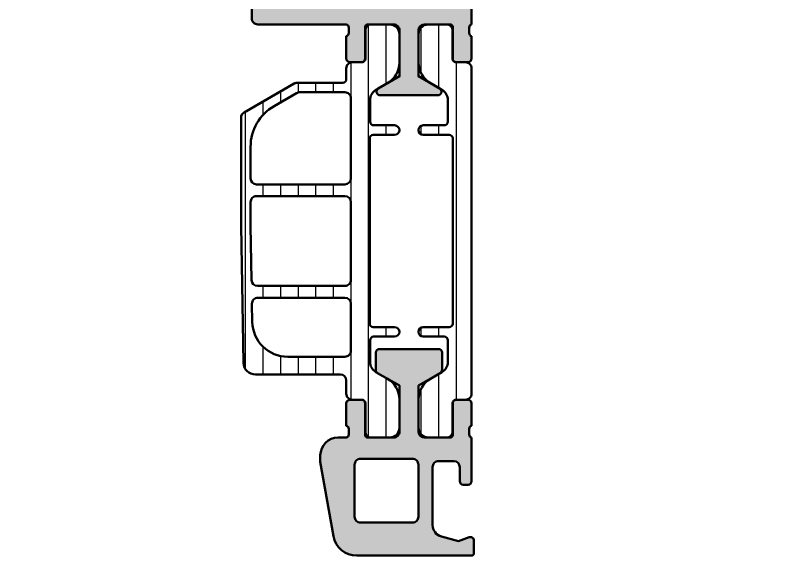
# Model space of a CAD drawing. Extents: x -38.8 to 26.2, y 0 to 77.5.
# Drawn here: x -38.8 to 26.2, y 0 to 45.8 of the extents above; entities that cross this region are included whole.
import ezdxf

# ---------------------------------------------------------------- set-up
doc = ezdxf.new("R2010")
doc.units = 0
for name, color, linetype, lineweight in [('0S-Alu contour', 7, 'Continuous', 50), ('0S-Alu hatch', 252, 'Continuous', 25), ('0S-Plastic contour', 254, 'Continuous', 50), ('0S-Plastic hatch', 253, 'Continuous', 25)]:
    doc.layers.add(name, color=color, linetype=linetype, lineweight=lineweight)
pattern_1 = [(90, (0, 0), (-1.4859, 0), [])]

# ---------------------------------------------------------------- blocks, each defined once
blk = doc.blocks.new('357640__4ABAD2BA_2302_4060_A667_C26B5E44350F_')
at = {"layer": '0S-Alu hatch'}
h = blk.add_hatch(color=256, dxfattribs=at)
edge = h.paths.add_edge_path()
edge.add_line((-12.99998698017615, 8.500011915970234), (-12.9999874679776, 7.939804591050304))
edge.add_line((-12.9999874679776, 7.939804591050304), (-11.89140921859493, 1.652714777501813))
edge.add_arc((-9.921793427832, 2.000009517999259), 1.999999999999967, 189.9999530246873, 269.9999438409196)
edge.add_line((-9.921795388153715, 9.5180002533e-06), (-0.1999944007003762, -1.09285736e-08))
edge.add_arc((-0.1999942046682008, 0.1999999890713298), 0.1999999999999994, 269.9999438409185, 360.0000483193646)
edge.add_line((5.7953317275e-06, 0.2000001577113991), (6.6988901608e-06, 1.271541541031623))
edge.add_arc((-0.2999933011097227, 1.271541794001265), 0.2999999999999901, 359.9999516881788, 470.001608166355)
edge.add_line((-0.402607256597749, 1.553446700200316), (-1.29999374089057, 1.226796206612419))
edge.add_line((-1.29999374089057, 1.226796206612419), (-2.759081968120547, 1.617757718784403))
edge.add_ellipse((-2.500262923018013, 2.583683545073512), major_axis=(-1.000000000000042, 0), ratio=1, start_angle=-4.9885519899817155e-05, end_angle=74.99999999999989, ccw=False)
edge.add_line((-3.500262923017676, 2.583684415740084), (-3.500258579833101, 7.500027988619464))
edge.add_ellipse((-3.000258579833442, 7.500027553243768), major_axis=(-0.4999999999998485, 0), ratio=1, start_angle=269.99995010963244, end_angle=359.99995011448, ccw=False)
edge.add_line((-3.000258144457852, 8.000027553243427), (-1.699987415535048, 8.000026421030483))
edge.add_ellipse((-1.699987850910837, 7.500026421030696), major_axis=(-0.4999999999999764, 0), ratio=1, start_angle=180.0000498928255, end_angle=269.9999501096096, ccw=False)
edge.add_line((-1.19998785091105, 7.500026856427735), (-1.19998889615028, 6.299638640796175))
edge.add_arc((-0.9001596891120158, 6.299625952192755), 0.2998292073067519, 179.9975752747276, 269.999950109574)
edge.add_line((-0.9001599501889572, 5.999796744886117), (-0.4999891572375219, 5.99979639643756))
edge.add_arc((-0.4999888960126669, 6.299796396437443), 0.2999999999999972, 269.9999501097277, 360.0000498928255)
edge.add_line((-0.1999888960127834, 6.299796657675666), (-0.1999856740879977, 9.999961334815424))
edge.add_ellipse((-0.1211477905528611, 10.26748680312663), major_axis=(-0.2789001399702585, 0), ratio=1, start_angle=-1.1645893691609785, end_angle=73.5801235853803, ccw=False)
edge.add_line((-0.3999903196891213, 10.27315531442357), (-0.3999903197274932, 10.72744582505061))
edge.add_ellipse((-0.1211222240851058, 10.73310648455111), major_axis=(-0.278925541736845, 0), ratio=1, start_angle=-73.57540543989722, end_angle=1.1628700777056906, ccw=False)
edge.add_line((-0.1999893197503584, 11.00064982506722), (-0.1999893199102303, 12.89996631444924))
edge.add_arc((-0.4999893199104833, 12.89996631442419), 0.3000000000002529, 0, 90.00000000484599)
edge.add_line((-0.4999893199358568, 13.19996631442444), (-1.499989319934933, 13.19996631434031))
edge.add_arc((-1.499989319909957, 12.89996631433972), 0.300000000000594, 90.00000000476997, 180)
edge.add_line((-1.799989319910551, 12.89996631433972), (-1.799989319682353, 10.20000225585426))
edge.add_ellipse((-1.999989319682271, 10.20000225583736), major_axis=(-0.1999999999999176, 0), ratio=1, start_angle=89.9999487054614, end_angle=180, ccw=False)
edge.add_line((-1.999989498733988, 10.00000225583752), (-4.200004510540608, 10.00000422541973))
edge.add_ellipse((-4.200003693690028, 10.50000409759235), major_axis=(-0.4999998721732901, 0), ratio=1, start_angle=-7.174747167937312e-05, end_angle=89.9999063957946, ccw=False)
edge.add_line((-4.700003565862926, 10.500004723707), (-4.700000169898707, 14.40004237939717))
edge.add_line((-4.700000169898707, 14.40004237939717), (-2.849982675475537, 15.46814832993499))
edge.add_arc((-2.999982449247319, 15.72795608168241), 0.2999999999993946, 299.9999501096179, 360.0000234127089)
edge.add_line((-2.699982449247949, 15.72795620427107), (-2.699983050218996, 17.20000333633987))
edge.add_arc((-2.999983050219064, 17.20000321384635), 0.3000000000000932, 2.33815542528e-05, 89.99995010956076)
edge.add_line((-2.999982788993335, 17.50000321384633), (-7.99998278899099, 17.50000756760404))
edge.add_arc((-7.999983050216545, 17.20000756760424), 0.2999999999999119, 89.999950109594, 179.9999765872911)
edge.add_line((-8.299983050216431, 17.2000076901929), (-8.299982449242547, 15.72795307136025))
edge.add_arc((-7.99998244924291, 15.72795319385415), 0.2999999999996634, 180.0000234127089, 239.9999501096357)
edge.add_line((-8.149982675470463, 15.46814570333187), (-6.299979583949671, 14.40004377258204))
edge.add_line((-6.299979583949671, 14.40004377258204), (-6.299982979913906, 10.50000597383655))
edge.add_ellipse((-6.799982614256151, 10.5000061707935), major_axis=(-0.4999996343422841, 0), ratio=1, start_angle=89.99995010902762, end_angle=179.9999774274132, ccw=False)
edge.add_line((-6.799983049636701, 10.0000065364514), (-8.999989663148838, 10.00000859850672))
edge.add_ellipse((-8.99998949129063, 10.20000842689876), major_axis=(-0.1999998283921115, 0), ratio=1, start_angle=0, end_angle=89.99995076620792, ccw=False)
edge.add_line((-9.199989319682741, 10.20000842689876), (-9.199989319910564, 12.89996653003301))
edge.add_arc((-9.49998931991085, 12.89996653000713), 0.3000000000002849, 0, 90.00000000490842)
edge.add_line((-9.49998931993655, 13.19996653000742), (-10.49998931993606, 13.19996652992306))
edge.add_arc((-10.49998931991038, 12.89996652992315), 0.2999999999999119, 90.00000000490365, 180)
edge.add_line((-10.79998931991029, 12.89996652992315), (-10.79998931975024, 11.00065004051532))
edge.add_ellipse((-10.87885641537054, 10.73310669998572), major_axis=(-0.2789255417370709, 0), ratio=1, start_angle=178.8371299319512, end_angle=253.5754054495378, ccw=False)
edge.add_line((-10.59998831972697, 10.72744604053221), (-10.59998831968871, 10.27315552990521))
edge.add_ellipse((-10.87940851828824, 10.26744081082283), major_axis=(-0.2794786313827805, 0), ratio=1, start_angle=106.88458253819871, end_angle=181.171653461347, ccw=False)
edge.add_line((-10.79823542588536, 10.00001000768051), (-11.49998569304846, 10.00001060984226))
edge.add_arc((-11.49998698017671, 8.500010609842803), 1.500000000000012, 89.9999508353224, 179.9999501071745)
edge = h.paths.add_edge_path()
edge.add_line((-10.10026223700985, 3.300008367844597), (-10.10025840568065, 7.700033735579836))
edge.add_ellipse((-9.600466176886492, 7.700241071573842), major_axis=(-0.4997922718002397, 0), ratio=1, start_angle=-90.02381396960482, end_angle=0.02376883039397626, ccw=False)
edge.add_line((-9.60025844714221, 8.200033300204497), (-5.20025797030668, 8.200029468896838))
edge.add_ellipse((-5.200050634363648, 7.700237239854089), major_axis=(-0.4997922720488109, 0), ratio=1, start_angle=179.9761313946628, end_angle=270.02376882453405, ccw=False)
edge.add_line((-4.700258405682734, 7.700029033521005), (-4.70026223701188, 3.300003665785608))
edge.add_ellipse((-5.200016920065223, 3.299759736995781), major_axis=(-0.4997547425838017, 0), ratio=1, start_angle=89.97182503693568, end_angle=180.0279658991158, ccw=False)
edge.add_line((-5.200262672387047, 2.800005054835826), (-9.600262672385014, 2.800008886143272))
edge.add_ellipse((-9.60050755438246, 3.299763568730057), major_axis=(-0.4997547425834098, 0), ratio=1, start_angle=-0.02806567993087583, end_angle=90.0280751822811, ccw=False)
at = {"layer": '0S-Alu contour', "color": 7}
for points in [[(-8.299983050216431, 17.2000076901929), (-8.299982449242547, 15.72795307136025)], [(-2.999982788993335, 17.50000321384633), (-7.99998278899099, 17.50000756760404)], [(-2.699982449247949, 15.72795620427107), (-2.699983050218996, 17.20000333633987)], [(-8.149982675470463, 15.46814570333187), (-6.299979583949671, 14.40004377258204), (-6.299982979913906, 10.50000597383655)], [(-4.700003565862926, 10.500004723707), (-4.700000169898707, 14.40004237939717), (-2.849982675475537, 15.46814832993499)], [(-9.49998931993655, 13.19996653000742), (-10.49998931993606, 13.19996652992306)], [(-0.4999893199358568, 13.19996631442444), (-1.499989319934933, 13.19996631434031)], [(-10.79998931991029, 12.89996652992315), (-10.79998931975024, 11.00065004051532)], [(-9.199989319682741, 10.20000842689876), (-9.199989319910564, 12.89996653003301)], [(-1.799989319910551, 12.89996631433972), (-1.799989319682353, 10.20000225585426)], [(-0.1999893197503584, 11.00064982506722), (-0.1999893199102303, 12.89996631444924)], [(-10.59998831972697, 10.72744604053221), (-10.59998831968871, 10.27315552990521)], [(-0.3999903196891213, 10.27315531442357), (-0.3999903197274932, 10.72744582505061)], [(-10.79823542588536, 10.00001000768051), (-11.49998569304846, 10.00001060984226)], [(-6.799983049636701, 10.0000065364514), (-8.999989663148838, 10.00000859850672)], [(-1.999989498733988, 10.00000225583752), (-4.200004510540608, 10.00000422541973)], [(-0.1999888960127834, 6.299796657675666), (-0.1999856740879977, 9.999961334815424)], [(-12.99998698017615, 8.500011915970234), (-12.9999874679776, 7.939804591050304), (-11.89140921859493, 1.652714777501813)], [(-9.60025844714221, 8.200033300204497), (-5.20025797030668, 8.200029468896838)], [(-3.000258144457852, 8.000027553243427), (-1.699987415535048, 8.000026421030483)], [(-10.10026223700985, 3.300008367844597), (-10.10025840568065, 7.700033735579836)], [(-4.700258405682734, 7.700029033521005), (-4.70026223701188, 3.300003665785608)], [(-3.500262923017676, 2.583684415740084), (-3.500258579833101, 7.500027988619464)], [(-1.19998785091105, 7.500026856427735), (-1.19998889615028, 6.299638640796175)], [(-0.9001599501889572, 5.999796744886117), (-0.4999891572375219, 5.99979639643756)], [(-5.200262672387047, 2.800005054835826), (-9.600262672385014, 2.800008886143272)], [(-0.402607256597749, 1.553446700200316), (-1.29999374089057, 1.226796206612419), (-2.759081968120547, 1.617757718784403)], [(5.7953317275e-06, 0.2000001577113991), (6.6988901608e-06, 1.271541541031623)], [(-9.921795388153715, 9.5180002533e-06), (-0.1999944007003762, -1.09285736e-08)]]:
    blk.add_lwpolyline(points, dxfattribs=at)
for centre, radius, start, end in [((-7.999983050216545, 17.20000756760424), 0.2999999999999119, 89.999950109594, 179.9999765872911), ((-2.999983050219064, 17.20000321384635), 0.3000000000000932, 2.33815542528e-05, 89.99995010956076), ((-7.99998244924291, 15.72795319385415), 0.2999999999996634, 180.0000234127089, 239.9999501096357), ((-2.999982449247319, 15.72795608168241), 0.2999999999993946, 299.9999501096179, 2.34127089025e-05), ((-10.49998931991038, 12.89996652992315), 0.2999999999999119, 90.00000000490365, 180), ((-9.49998931991085, 12.89996653000713), 0.3000000000002849, 0, 90.00000000490842), ((-1.499989319909957, 12.89996631433972), 0.300000000000594, 90.00000000476997, 180), ((-0.4999893199104833, 12.89996631442419), 0.3000000000002529, 0, 90.00000000484599), ((-11.49998698017671, 8.500010609842803), 1.500000000000012, 89.9999508353224, 179.9999501071745), ((-0.9001596891120158, 6.299625952192755), 0.2998292073067519, 179.9975752747276, 269.999950109574), ((-0.4999888960126669, 6.299796396437443), 0.2999999999999972, 269.9999501097277, 4.98928254792e-05), ((-9.921793427832, 2.000009517999259), 1.999999999999967, 189.9999530246873, 269.9999438409196), ((-0.2999933011097227, 1.271541794001265), 0.2999999999999901, 359.9999516881788, 110.001608166355), ((-0.1999942046682008, 0.1999999890713298), 0.1999999999999994, 269.9999438409185, 4.8319364578e-05)]:
    blk.add_arc(centre, radius, start, end, dxfattribs=at)
at = {"layer": '0S-Alu contour', "color": 7, "extrusion": (0, 0, -1)}
for centre, radius, start, end in [((10.87885641537054, 10.73310669998572), 0.2789255417370709, 106.4245945504622, 181.1628700680489), ((6.799982614256151, 10.5000061707935), 0.4999996343422841, 180.0000225725868, 270.0000498909724), ((4.200003693690028, 10.50000409759235), 0.4999998721732901, 270.0000936042054, 7.17474717217e-05), ((0.1211222240851058, 10.73310648455111), 0.278925541736845, 358.8371299222943, 73.57540543989718), ((10.87940851828824, 10.26744081082283), 0.2794786313827805, 178.828346538653, 253.1154174618013), ((8.99998949129063, 10.20000842689876), 0.1999998283921115, 270.0000492337921, 0), ((1.999989319682271, 10.20000225583736), 0.1999999999999176, 180, 270.0000512945386), ((0.1211477905528611, 10.26748680312663), 0.2789001399702585, 286.4198764146197, 1.164589369160962), ((9.600466176886492, 7.700241071573842), 0.4997922718002397, 359.976231169606, 90.02381396960484), ((5.200050634363648, 7.700237239854089), 0.4997922720488109, 89.97623117546598, 180.0238686053373), ((3.000258579833442, 7.500027553243768), 0.4999999999998485, 4.98855199919e-05, 90.00004989036758), ((1.699987850910837, 7.500026421030696), 0.4999999999999764, 90.00004989039039, 179.9999501071745), ((9.60050755438246, 3.299763568730057), 0.4997547425834098, 269.9719248177189, 0.0280656799309113), ((5.200016920065223, 3.299759736995781), 0.4997547425838017, 179.9720341008842, 270.0281749630643), ((2.500262923018013, 2.583683545073512), 1.000000000000042, 285.0000000000001, 4.98855199919e-05)]:
    blk.add_arc(centre, radius, start, end, dxfattribs=at)
blk = doc.blocks.new('244849__07C2745D_5B6A_4491_8F00_3525E1FFDE5E___87A198A5_6411_4B7C_A921_4C7E28231247_')
at = {"layer": '0S-Plastic hatch'}
h = blk.add_hatch(dxfattribs=at)
h.set_pattern_fill('ANSI31', color=256, scale=0.4680000000000001, angle=45, style=0)
h.set_pattern_definition(pattern_1)
edge = h.paths.add_edge_path()
edge.add_line((-1.799989319661051, 35.34984450587792), (-1.799989319661051, 19.65016638897646))
edge.add_ellipse((-2.099983725031407, 19.65016638897647), major_axis=(-0.2999944053703558, 0), ratio=1, start_angle=89.9991258755677, end_angle=180, ccw=False)
edge.add_line((-2.099988301850878, 19.35017198364103), (-4.289993133407634, 19.35016451970016))
edge.add_arc((-4.289991776348145, 18.95017062321808), 0.3999938964843749, 90.00019438741926, 270.0001943874192)
edge.add_line((-4.289990419288656, 18.55017672673601), (-2.512002491713275, 18.55018286699379))
edge.add_ellipse((-2.512001473903289, 18.25018286699542), major_axis=(-0.3000000000001037, 0), ratio=1, start_angle=180.0001943868418, end_angle=270.00019438738843, ccw=False)
edge.add_line((-2.212001473904912, 18.25018388480254), (-2.211998669048107, 16.40488966657753))
edge.add_ellipse((-3.211998669042223, 16.40488627387724), major_axis=(-0.9999999999998719, 0), ratio=1, start_angle=120.00019438741259, end_angle=180.0001943868418, ccw=False)
edge.add_line((-2.711995730880453, 15.53886256644809), (-3.690055152552865, 14.97417527170336))
edge.add_arc((-2.690049276229203, 13.24212785684472), 2.000000000000089, 120.0001943874109, 180)
edge.add_line((-4.690049276229292, 13.24212785684472), (-4.690049276229267, 10.81000591136721))
edge.add_arc((-3.890049276229312, 10.81000591136718), 0.7999999999999546, 180, 270.0000000000046)
edge.add_line((-3.890049276229248, 10.01000591136723), (-2.309954240100196, 10.01000591136721))
edge.add_arc((-2.309954240100161, 10.51000591136721), 0.5, 269.9999999999959, 360.0012329561579)
edge.add_line((-1.809954240215929, 10.51001667093946), (-1.810005670319121, 12.90999945562413))
edge.add_ellipse((-1.510005670388579, 12.91000591136721), major_axis=(-0.3000000000000027, 0), ratio=1, start_angle=-89.99999999999858, end_angle=0.0012329561578781068, ccw=False)
edge.add_line((-1.510005670388586, 13.21000591136721), (-0.6999972246921474, 13.2100059113672))
edge.add_arc((-0.6999972246921047, 13.71002170882472), 0.5000157974575217, 269.9999999999951, 360.4552319797584)
edge.add_line((-0.199997209585922, 13.71399444099522), (-0.1999814297452573, 41.28600133289967))
edge.add_arc((-0.699997224692126, 41.28997419044834), 0.5000315777962939, 359.5447680202393, 449.9999999999959)
edge.add_line((-0.6999972246920904, 41.79000576824463), (-1.510005670388572, 41.79000576824461))
edge.add_ellipse((-1.510005670388572, 42.09000576824464), major_axis=(-0.3000000000000256, 0), ratio=1, start_angle=-0.0012329561578781068, end_angle=90, ccw=False)
edge.add_line((-1.810005670319137, 42.09001222398798), (-1.809954240215915, 44.48999500867278))
edge.add_arc((-2.309954240100196, 44.49000576824463), 0.5000000000000494, 359.9987670438421, 449.9999999999976)
edge.add_line((-2.309954240100175, 44.99000576824468), (-3.890049276229255, 44.99000576824466))
edge.add_arc((-3.890049276229241, 44.19000576824466), 0.8000000000000113, 90.00000000000102, 180)
edge.add_line((-4.690049276229252, 44.19000576824466), (-4.690049276229281, 41.75788382276707))
edge.add_arc((-2.690049276229323, 41.75788382276706), 1.999999999999957, 180, 239.999805612592)
edge.add_line((-3.690055152552832, 40.02583640790848), (-2.711995730880488, 39.46114911316377))
edge.add_ellipse((-3.211998669042159, 38.59512540573463), major_axis=(-0.9999999999998109, 0), ratio=1, start_angle=179.9998056131583, end_angle=239.9998056125919, ccw=False)
edge.add_line((-2.211998669048103, 38.59512201304422), (-2.212001473904862, 36.74982701004883))
edge.add_ellipse((-2.512001473903211, 36.74982802785891), major_axis=(-0.3000000000000753, 0), ratio=1, start_angle=89.99980561259531, end_angle=179.9998056131583, ccw=False)
edge.add_line((-2.512002491713282, 36.44982802786056), (-4.289990419288635, 36.4498341681184))
edge.add_arc((-4.289991776348138, 36.04984027163633), 0.3999938964843678, 89.99980561257871, 269.9998056125787)
edge.add_line((-4.289993133407641, 35.64984637515427), (-2.099988301850885, 35.64983891121342))
edge.add_ellipse((-2.099983725031499, 35.34984450587791), major_axis=(-0.2999944053704236, 0), ratio=1, start_angle=180, end_angle=270.000874124416, ccw=False)
at = {"layer": '0S-Plastic contour', "color": 7}
for points in [[(-2.309954240100175, 44.99000576824468), (-3.890049276229255, 44.99000576824466)], [(-1.810005670319137, 42.09001222398798), (-1.809954240215915, 44.48999500867278)], [(-4.690049276229252, 44.19000576824466), (-4.690049276229281, 41.75788382276707)], [(-0.6999972246920904, 41.79000576824463), (-1.510005670388572, 41.79000576824461)], [(-0.199997209585922, 13.71399444099522), (-0.1999814297452573, 41.28600133289967)], [(-3.690055152552832, 40.02583640790848), (-2.711995730880488, 39.46114911316377)], [(-2.211998669048103, 38.59512201304422), (-2.212001473904862, 36.74982701004883)], [(-2.512002491713282, 36.44982802786056), (-4.289990419288635, 36.4498341681184)], [(-4.289993133407641, 35.64984637515427), (-2.099988301850885, 35.64983891121342)], [(-1.799989319661051, 35.34984450587792), (-1.799989319661051, 19.65016638897646)], [(-2.099988301850878, 19.35017198364103), (-4.289993133407634, 19.35016451970016)], [(-4.289990419288656, 18.55017672673601), (-2.512002491713275, 18.55018286699379)], [(-2.212001473904912, 18.25018388480254), (-2.211998669048107, 16.40488966657753)], [(-2.711995730880453, 15.53886256644809), (-3.690055152552865, 14.97417527170336)], [(-4.690049276229292, 13.24212785684472), (-4.690049276229267, 10.81000591136721)], [(-1.510005670388586, 13.21000591136721), (-0.6999972246921474, 13.2100059113672)], [(-1.809954240215929, 10.51001667093946), (-1.810005670319121, 12.90999945562413)], [(-3.890049276229248, 10.01000591136723), (-2.309954240100196, 10.01000591136721)]]:
    blk.add_lwpolyline(points, dxfattribs=at)
for centre, radius, start, end in [((-3.890049276229241, 44.19000576824466), 0.8000000000000113, 90.00000000000102, 180), ((-2.309954240100196, 44.49000576824463), 0.5000000000000494, 359.9987670438421, 89.99999999999756), ((-2.690049276229323, 41.75788382276706), 1.999999999999957, 180, 239.999805612592), ((-0.699997224692126, 41.28997419044834), 0.5000315777962939, 359.5447680202393, 89.99999999999594), ((-4.289991776348138, 36.04984027163633), 0.3999938964843678, 89.99980561257871, 269.9998056125787), ((-4.289991776348145, 18.95017062321808), 0.3999938964843749, 90.00019438741926, 270.0001943874192), ((-2.690049276229203, 13.24212785684472), 2.000000000000089, 120.0001943874109, 180), ((-0.6999972246921047, 13.71002170882472), 0.5000157974575217, 269.9999999999951, 0.4552319797584004), ((-3.890049276229312, 10.81000591136718), 0.7999999999999546, 180, 270.0000000000046), ((-2.309954240100161, 10.51000591136721), 0.5, 269.9999999999959, 0.0012329561579005)]:
    blk.add_arc(centre, radius, start, end, dxfattribs=at)
at = {"layer": '0S-Plastic contour', "color": 7, "extrusion": (0, 0, -1)}
for centre, radius, start, end in [((1.510005670388572, 42.09000576824464), 0.3000000000000256, 270, 0.0012329561579005), ((3.211998669042159, 38.59512540573463), 0.9999999999998109, 120.0001943874081, 180.0001943868418), ((2.512001473903211, 36.74982802785891), 0.3000000000000753, 180.0001943868418, 270.0001943874047), ((2.099983725031499, 35.34984450587791), 0.2999944053704236, 89.99912587558399, 180), ((2.099983725031407, 19.65016638897647), 0.2999944053703558, 180, 270.0008741244323), ((2.512001473903289, 18.25018286699542), 0.3000000000001037, 89.9998056126116, 179.9998056131582), ((3.211998669042223, 16.40488627387724), 0.9999999999998719, 179.9998056131582, 239.9998056125874), ((1.510005670388579, 12.91000591136721), 0.3000000000000027, 359.9987670438421, 89.99999999999864)]:
    blk.add_arc(centre, radius, start, end, dxfattribs=at)
blk = doc.blocks.new('244849__6F417FC9_45C0_46DA_BBD3_E0302C6D59ED___73F438E8_B199_40BF_966F_C36FF7A98B08_')
at = {"layer": '0S-Plastic hatch'}
h = blk.add_hatch(dxfattribs=at)
h.set_pattern_fill('ANSI31', color=256, scale=0.4680000000000001, angle=45, style=0)
h.set_pattern_definition(pattern_1)
edge = h.paths.add_edge_path()
edge.add_line((-19.70052564879734, 37.1044998614461), (-19.70052564879734, 27.9494800937633))
edge.add_line((-19.70052564879734, 27.9494800937633), (-19.49282995111086, 16.33160569799352))
edge.add_arc((-18.49298971093268, 16.34948009645789), 1.000000000000012, 181.0241821349763, 269.9999982466132)
edge.add_line((-18.49298974153505, 15.34948009645788), (-11.30049138450593, 15.34947987635027))
edge.add_ellipse((-11.30049139980829, 14.84947987635029), major_axis=(-0.499999999999986, 0), ratio=1, start_angle=180, end_angle=269.99999824647847, ccw=False)
edge.add_line((-10.80049139980831, 14.84947987635029), (-10.80049139980826, 13.71337602779894))
edge.add_arc((-10.30048317022096, 13.70940323036057), 0.5000240121979318, 179.5447680202392, 269.9999999999986)
edge.add_line((-10.30048317022097, 13.20937921816264), (-9.49047472452456, 13.20937921816264))
edge.add_ellipse((-9.490474724524514, 12.90937921816261), major_axis=(-0.3000000000000256, 0), ratio=1, start_angle=179.9987670438422, end_angle=270.0000000000088, ccw=False)
edge.add_line((-9.19047472459395, 12.90937276241926), (-9.190526154697208, 10.50938997773451))
edge.add_arc((-8.690526154812922, 10.5093792181627), 0.5000000000000565, 179.9987670438421, 270.0000000000041)
edge.add_line((-8.690526154812886, 10.00937921816265), (-7.110431118683834, 10.0093792181627))
edge.add_arc((-7.110431118683795, 10.80937921816266), 0.7999999999999546, 269.9999999999972, 360)
edge.add_line((-6.31043111868384, 10.80937921816266), (-6.310431118683908, 13.24150116364015))
edge.add_arc((-8.310431118683827, 13.24150116364029), 1.999999999999918, 0, 59.99980561258627)
edge.add_line((-7.310425242360166, 14.97354857849874), (-8.288484664032637, 15.53823587324356))
edge.add_ellipse((-7.788481725871008, 16.40425958067267), major_axis=(-0.9999999999997589, 0), ratio=1, start_angle=-0.00019438684182659927, end_angle=59.99980561259298, ccw=False)
edge.add_line((-8.788481725865012, 16.40426297336308), (-8.788478921008291, 18.24955797635843))
edge.add_ellipse((-8.488478921009929, 18.24955695854825), major_axis=(-0.3000000000000895, 0), ratio=1, start_angle=269.9998056125831, end_angle=359.99980561315823, ccw=False)
edge.add_line((-8.488477903199794, 18.54955695854662), (-6.710489975624497, 18.54955081828879))
edge.add_arc((-6.710488618564987, 18.94954471477089), 0.3999938964844033, 269.9998056125777, 449.9998056125776)
edge.add_line((-6.710487261505477, 19.34953861125299), (-8.520219348901575, 19.34954607519373))
edge.add_ellipse((-8.520223925720977, 19.64954048052922), major_axis=(-0.2999944053704093, 0), ratio=1, start_angle=0, end_angle=90.00087412441877, ccw=False)
edge.add_line((-8.820218331091384, 19.64954048052922), (-8.820218331091379, 35.3492178126734))
edge.add_ellipse((-8.520223925720991, 35.34921781267337), major_axis=(-0.2999944053703878, 0), ratio=1, start_angle=269.9991258755724, end_angle=360, ccw=False)
edge.add_line((-8.520219348901543, 35.64921221800884), (-6.710487261505484, 35.64921968194969))
edge.add_arc((-6.710488618564987, 36.04921357843179), 0.3999938964844033, 270.0001943874213, 450.0001943874212)
edge.add_line((-6.71048997562449, 36.44920747491389), (-8.488477903199875, 36.44920133465601))
edge.add_ellipse((-8.48847892100991, 36.74920133465429), major_axis=(-0.3000000000000042, 0), ratio=1, start_angle=0.00019438684182659927, end_angle=90.00019438739793, ccw=False)
edge.add_line((-8.788478921008188, 36.74920031684717), (-8.78848172586498, 38.59449531982969))
edge.add_ellipse((-7.788481725870852, 38.59449871253008), major_axis=(-0.9999999999998825, 0), ratio=1, start_angle=-59.99980561258502, end_angle=0.00019438684182659927, ccw=False)
edge.add_line((-8.288484664032662, 39.46052241995923), (-7.310425242360263, 40.02520971470383))
edge.add_arc((-8.310431118683795, 41.7572571295624), 1.999999999999962, 300.0001943874087, 360)
edge.add_line((-6.310431118683831, 41.7572571295624), (-6.310431118683816, 44.18937907504008))
edge.add_arc((-7.110431118683848, 44.18937907504006), 0.8000000000000326, 0, 89.99999999999974)
edge.add_line((-7.110431118683845, 44.9893790750401), (-8.690526154812868, 44.98937907504009))
edge.add_arc((-8.690526154812918, 44.48937907504007), 0.5000000000000142, 89.99999999999429, 180.0012329561579)
edge.add_line((-9.190526154697164, 44.48936831546784), (-9.190474724594036, 42.08938553078311))
edge.add_ellipse((-9.490474724524582, 42.08937907504004), major_axis=(-0.3000000000000062, 0), ratio=1, start_angle=89.99999999998852, end_angle=180.0012329561579, ccw=False)
edge.add_line((-9.49047472452464, 41.78937907504003), (-10.30048317022092, 41.78937907504004))
edge.add_arc((-10.300483170221, 41.28934749724375), 0.5000315777962925, 89.99999999999064, 180.4552319797512)
edge.add_line((-10.80049896516787, 41.28537463969516), (-10.80049139980823, 40.34947986104802))
edge.add_ellipse((-11.10049139980827, 40.34947986104799), major_axis=(-0.3000000000000362, 0), ratio=1, start_angle=90.0000000000129, end_angle=180, ccw=False)
edge.add_line((-11.1004913998082, 40.04947986104795), (-14.96604686135059, 40.04947986104801))
edge.add_arc((-14.96604686135075, 39.54947986104818), 0.4999999999998366, 89.99999999998086, 119.9999999999812)
edge.add_line((-15.21604686135053, 39.98249256294034), (-19.45056042272046, 37.53749248474245))
edge.add_arc((-19.20052564879736, 37.10449986144592), 0.4999999999999771, 120.0046013551469, 180)
edge = h.paths.add_edge_path()
edge.add_ellipse((-14.90052564879776, 34.62213390230405), major_axis=(-3.999999999999609, 0), ratio=1, start_angle=299.9999999999986, end_angle=360, ccw=False)
edge.add_line((-16.90052564879748, 38.08623551744151), (-15.00175274783817, 39.18249256294038))
edge.add_ellipse((-14.75175274783837, 38.74947986104853), major_axis=(-0.4999999999995856, 0), ratio=1, start_angle=270.00000000000693, end_angle=300.0000000000013, ccw=False)
edge.add_line((-14.75175274783843, 39.24947986104811), (-10.92027916657259, 39.24947986104806))
edge.add_ellipse((-10.92027916657254, 38.74947986104805), major_axis=(-0.5000000000000071, 0), ratio=1, start_angle=180, end_angle=270.0000000000057, ccw=False)
edge.add_line((-10.42027916657254, 38.74947986104806), (-10.42027916657254, 31.94951114425271))
edge.add_ellipse((-10.92027916657245, 31.94951114425271), major_axis=(-0.4999999999999112, 0), ratio=1, start_angle=90.00000000000608, end_angle=180, ccw=False)
edge.add_line((-10.92027916657239, 31.4495111442528), (-18.40052564879728, 31.44951114425279))
edge.add_ellipse((-18.40052564879728, 31.94951114425288), major_axis=(-0.5000000000000889, 0), ratio=1, start_angle=0, end_angle=89.9999999999996, ccw=False)
edge.add_line((-18.90052564879737, 31.94951114425291), (-18.90052564879737, 34.62213390230405))
edge = h.paths.add_edge_path()
edge.add_line((-18.81813050148084, 23.34054267711642), (-18.90052564879734, 27.94948009376353))
edge.add_line((-18.90052564879734, 27.94948009376353), (-18.90052564879737, 29.94951114425287))
edge.add_ellipse((-18.40052564879744, 29.94951114425287), major_axis=(-0.499999999999929, 0), ratio=1, start_angle=269.9999999999951, end_angle=360, ccw=False)
edge.add_line((-18.4005256487974, 30.4495111442528), (-10.92027916657258, 30.44951114425285))
edge.add_ellipse((-10.92027916657266, 29.94951114425273), major_axis=(-0.5000000000001208, 0), ratio=1, start_angle=180, end_angle=269.999999999991, ccw=False)
edge.add_line((-10.42027916657254, 29.94951114425268), (-10.42027916657265, 23.34947987634853))
edge.add_ellipse((-10.92027916657261, 23.34947987634853), major_axis=(-0.499999999999961, 0), ratio=1, start_angle=89.9999999999971, end_angle=180, ccw=False)
edge.add_line((-10.92027916657264, 22.84947987634857), (-18.31821038139176, 22.84947987634858))
edge.add_ellipse((-18.31821038139171, 23.34947987634861), major_axis=(-0.5000000000000356, 0), ratio=1, start_angle=1.0241821349770817, end_angle=89.99999999999432, ccw=False)
edge = h.paths.add_edge_path()
edge.add_ellipse((-15.75524052715928, 19.84947987634862), major_axis=(-3.000000000000003, 0), ratio=1, start_angle=1.0241821349757174, end_angle=90.00000000000227, ccw=False)
edge.add_line((-18.75476124769379, 19.79585668095554), (-18.7823945547567, 21.34158099866178))
edge.add_ellipse((-18.28247443466759, 21.35051819789396), major_axis=(-0.5000000000000238, 0), ratio=1, start_angle=-90.00808070482799, end_angle=1.0241821349757174, ccw=False)
edge.add_line((-18.28240391721526, 21.85051819292127), (-10.92027916657243, 21.84947987634862))
edge.add_ellipse((-10.92027916657243, 21.34947987634885), major_axis=(-0.4999999999997727, 0), ratio=1, start_angle=180, end_angle=270, ccw=False)
edge.add_line((-10.42027916657265, 21.34947987634885), (-10.42027916657274, 17.34947987634871))
edge.add_ellipse((-10.92027916657266, 17.34947987634871), major_axis=(-0.4999999999999219, 0), ratio=1, start_angle=89.99999999999591, end_angle=180, ccw=False)
edge.add_line((-10.92027916657269, 16.84947987634879), (-15.75524052715916, 16.84947987634862))
at = {"layer": '0S-Alu contour', "color": 7}
for points in [[(-16.90052564879748, 38.08623551744151), (-15.00175274783817, 39.18249256294038)], [(-14.75175274783843, 39.24947986104811), (-10.92027916657259, 39.24947986104806)], [(-10.42027916657254, 38.74947986104806), (-10.42027916657254, 31.94951114425271)], [(-18.90052564879737, 31.94951114425291), (-18.90052564879737, 34.62213390230405)], [(-10.92027916657239, 31.4495111442528), (-18.40052564879728, 31.44951114425279)], [(-18.81813050148084, 23.34054267711642), (-18.90052564879734, 27.94948009376353), (-18.90052564879737, 29.94951114425287)], [(-18.4005256487974, 30.4495111442528), (-10.92027916657258, 30.44951114425285)], [(-10.42027916657254, 29.94951114425268), (-10.42027916657265, 23.34947987634853)], [(-10.92027916657264, 22.84947987634857), (-18.31821038139176, 22.84947987634858)], [(-18.28240391721526, 21.85051819292127), (-10.92027916657243, 21.84947987634862)], [(-18.75476124769379, 19.79585668095554), (-18.7823945547567, 21.34158099866178)], [(-10.42027916657265, 21.34947987634885), (-10.42027916657274, 17.34947987634871)], [(-10.92027916657269, 16.84947987634879), (-15.75524052715916, 16.84947987634862)]]:
    blk.add_lwpolyline(points, dxfattribs=at)
at = {"layer": '0S-Alu contour', "color": 7, "extrusion": (0, 0, -1)}
for centre, radius, start, end in [((14.75175274783837, 38.74947986104853), 0.4999999999995856, 59.99999999999867, 89.99999999999308), ((10.92027916657254, 38.74947986104805), 0.5000000000000071, 89.99999999999429, 180), ((14.90052564879776, 34.62213390230405), 3.999999999999609, 0, 60.00000000000141), ((18.40052564879728, 31.94951114425288), 0.5000000000000889, 270.0000000000004, 0), ((10.92027916657245, 31.94951114425271), 0.4999999999999112, 180, 269.9999999999939), ((18.40052564879744, 29.94951114425287), 0.499999999999929, 0, 90.00000000000487), ((10.92027916657266, 29.94951114425273), 0.5000000000001208, 90.00000000000895, 180), ((18.31821038139171, 23.34947987634861), 0.5000000000000356, 270.0000000000057, 358.9758178650229), ((10.92027916657261, 23.34947987634853), 0.499999999999961, 180, 270.0000000000029), ((18.28247443466759, 21.35051819789396), 0.5000000000000238, 358.9758178650243, 90.00808070482813), ((10.92027916657243, 21.34947987634885), 0.4999999999997727, 90, 180), ((15.75524052715928, 19.84947987634862), 3.000000000000003, 269.9999999999977, 358.9758178650243), ((10.92027916657266, 17.34947987634871), 0.4999999999999219, 180, 270.0000000000041)]:
    blk.add_arc(centre, radius, start, end, dxfattribs=at)
at = {"layer": '0S-Plastic contour', "color": 7}
for points in [[(-7.110431118683845, 44.9893790750401), (-8.690526154812868, 44.98937907504009)], [(-9.190526154697164, 44.48936831546784), (-9.190474724594036, 42.08938553078311)], [(-6.310431118683831, 41.7572571295624), (-6.310431118683816, 44.18937907504008)], [(-9.49047472452464, 41.78937907504003), (-10.30048317022092, 41.78937907504004)], [(-10.80049896516787, 41.28537463969516), (-10.80049139980823, 40.34947986104802)], [(-15.21604686135053, 39.98249256294034), (-19.45056042272046, 37.53749248474245)], [(-11.1004913998082, 40.04947986104795), (-14.96604686135059, 40.04947986104801)], [(-8.288484664032662, 39.46052241995923), (-7.310425242360263, 40.02520971470383)], [(-8.788478921008188, 36.74920031684717), (-8.78848172586498, 38.59449531982969)], [(-19.70052564879734, 37.1044998614461), (-19.70052564879734, 27.9494800937633), (-19.49282995111086, 16.33160569799352)], [(-6.71048997562449, 36.44920747491389), (-8.488477903199875, 36.44920133465601)], [(-8.820218331091384, 19.64954048052922), (-8.820218331091379, 35.3492178126734)], [(-8.520219348901543, 35.64921221800884), (-6.710487261505484, 35.64921968194969)], [(-6.710487261505477, 19.34953861125299), (-8.520219348901575, 19.34954607519373)], [(-8.788481725865012, 16.40426297336308), (-8.788478921008291, 18.24955797635843)], [(-8.488477903199794, 18.54955695854662), (-6.710489975624497, 18.54955081828879)], [(-18.49298974153505, 15.34948009645788), (-11.30049138450593, 15.34947987635027)], [(-7.310425242360166, 14.97354857849874), (-8.288484664032637, 15.53823587324356)], [(-10.80049139980831, 14.84947987635029), (-10.80049139980826, 13.71337602779894)], [(-10.30048317022097, 13.20937921816264), (-9.49047472452456, 13.20937921816264)], [(-6.31043111868384, 10.80937921816266), (-6.310431118683908, 13.24150116364015)], [(-9.19047472459395, 12.90937276241926), (-9.190526154697208, 10.50938997773451)], [(-8.690526154812886, 10.00937921816265), (-7.110431118683834, 10.0093792181627)]]:
    blk.add_lwpolyline(points, dxfattribs=at)
for centre, radius, start, end in [((-8.690526154812918, 44.48937907504007), 0.5000000000000142, 89.99999999999429, 180.0012329561579), ((-7.110431118683848, 44.18937907504006), 0.8000000000000326, 0, 89.99999999999974), ((-10.300483170221, 41.28934749724375), 0.5000315777962925, 89.99999999999064, 180.4552319797512), ((-8.310431118683795, 41.7572571295624), 1.999999999999962, 300.0001943874087, 0), ((-14.96604686135075, 39.54947986104818), 0.4999999999998366, 89.99999999998086, 119.9999999999812), ((-19.20052564879736, 37.10449986144592), 0.4999999999999771, 120.0046013551469, 180), ((-6.710488618564987, 36.04921357843179), 0.3999938964844033, 270.0001943874213, 90.00019438742127), ((-6.710488618564987, 18.94954471477089), 0.3999938964844033, 269.9998056125777, 89.99980561257769), ((-18.49298971093268, 16.34948009645789), 1.000000000000012, 181.0241821349763, 269.9999982466132), ((-8.310431118683827, 13.24150116364029), 1.999999999999918, 0, 59.99980561258627), ((-10.30048317022096, 13.70940323036057), 0.5000240121979318, 179.5447680202392, 269.9999999999986), ((-8.690526154812922, 10.5093792181627), 0.5000000000000565, 179.9987670438421, 270.0000000000041), ((-7.110431118683795, 10.80937921816266), 0.7999999999999546, 269.9999999999972, 0)]:
    blk.add_arc(centre, radius, start, end, dxfattribs=at)
at = {"layer": '0S-Plastic contour', "color": 7, "extrusion": (0, 0, -1)}
for centre, radius, start, end in [((9.490474724524582, 42.08937907504004), 0.3000000000000062, 179.9987670438421, 270.0000000000115), ((11.10049139980827, 40.34947986104799), 0.3000000000000362, 180, 269.9999999999871), ((7.788481725870852, 38.59449871253008), 0.9999999999998825, 359.9998056131582, 59.99980561258503), ((8.48847892100991, 36.74920133465429), 0.3000000000000042, 269.9998056126021, 359.9998056131582), ((8.520223925720991, 35.34921781267337), 0.2999944053703878, 0, 90.00087412442755), ((8.520223925720977, 19.64954048052922), 0.2999944053704094, 269.9991258755812, 0), ((8.488478921009929, 18.24955695854825), 0.3000000000000895, 0.0001943868417889, 90.00019438741691), ((7.788481725871008, 16.40425958067267), 0.9999999999997589, 300.000194387407, 0.0001943868417889), ((11.30049139980829, 14.84947987635029), 0.499999999999986, 90.00000175352152, 180), ((9.490474724524514, 12.90937921816261), 0.3000000000000256, 89.99999999999118, 180.0012329561579)]:
    blk.add_arc(centre, radius, start, end, dxfattribs=at)
blk = doc.blocks.new('333680__F9A23124_8300_480E_A446_46633EE24DBB_')
at = {"layer": '0S-Alu hatch'}
h = blk.add_hatch(color=256, dxfattribs=at)
edge = h.paths.add_edge_path()
edge.add_line((-37.30000000000006, 75), (-37.30000000000006, 74))
edge.add_line((-37.30000000000006, 74), (-36.30000000000006, 74))
edge.add_line((-36.30000000000006, 74), (-36.30000000000006, 73.5))
edge.add_ellipse((-36.80000000000006, 73.5), major_axis=(-0.5, 0), ratio=1, start_angle=90, end_angle=180, ccw=False)
edge.add_line((-36.80000000000006, 73), (-38.80000000000006, 73))
edge.add_line((-38.80000000000006, 73), (-38.80000000000001, 76.00000000000011))
edge.add_ellipse((-37.30000000000007, 76.00000000000006), major_axis=(-1.499999999999935, 0), ratio=1, start_angle=269.99999999999756, end_angle=360, ccw=False)
edge.add_line((-37.3, 77.5), (24.7000008681897, 77.5))
edge.add_ellipse((24.70002811001478, 76.00002810999882), major_axis=(-1.499971890248554, 0), ratio=1, start_angle=179.9989262571822, end_angle=270.0010405805692, ccw=False)
edge.add_line((26.19999999999994, 76.00000000000438), (26.19999999999996, 57.00000000000017))
edge.add_ellipse((25.69999432902412, 57.00000567097595), major_axis=(-0.5000056710079978, 0), ratio=1, start_angle=90.00064983863439, end_angle=179.9993501627088, ccw=False)
edge.add_line((25.70000000000032, 56.50000000000011), (24.39999694824213, 56.50000000000011))
edge.add_ellipse((24.3999713555239, 56.99997440728171), major_axis=(-0.4999744079366194, 0), ratio=1, start_angle=-0.0029328596137929708, end_angle=90.0029328595989, ccw=False)
edge.add_line((23.8999969482423, 57.00000000000007), (23.89999694824224, 57.50000000000011))
edge.add_line((23.89999694824224, 57.50000000000011), (24.89999694824224, 57.49999999999966))
edge.add_line((24.89999694824224, 57.49999999999966), (24.89999694824264, 58.99999999999869))
edge.add_arc((23.89992794841875, 58.99993100017623), 1.000069002204211, 0.0039531258620306, 89.99604687407165)
edge.add_line((23.8999969482427, 60.00000000000012), (19.89999694824225, 60.00000000000034))
edge.add_arc((19.90002878640011, 58.99996816184247), 1.000031838664691, 90.00182413399514, 179.9981758661003)
edge.add_line((18.89999694824223, 58.99999999999867), (18.89999694824224, 57.49999999999966))
edge.add_line((18.89999694824224, 57.49999999999966), (19.89999694824224, 57.50000000000011))
edge.add_line((19.89999694824224, 57.50000000000011), (19.89999694824269, 57.00000000000001))
edge.add_ellipse((19.40001747590985, 56.99997947233272), major_axis=(-0.4999794727542417, 0), ratio=1, start_angle=89.99764760593729, end_angle=180.0023523939924, ccw=False)
edge.add_line((19.3999969482418, 56.49999999999988), (18.09999771118152, 56.50000000000011))
edge.add_ellipse((18.09973756940491, 56.99973985822334), major_axis=(-0.4997399259321966, 0), ratio=1, start_angle=-0.029825566835427253, end_angle=90.0298255668086, ccw=False)
edge.add_line((17.59999771118168, 57.00000000000018), (17.5999977111817, 59.50000000000022))
edge.add_arc((17.10025785295857, 59.50026014177698), 0.4997399259320972, 359.9701744331647, 450.0298255668329)
edge.add_line((17.09999771118175, 60.00000000000011), (0.8000106811534237, 60.00000000000011))
edge.add_arc((0.8000106811536156, 58.99999999999987), 1.000000000000241, 90.00000000001098, 180)
edge.add_line((-0.1999893188466259, 58.99999999999987), (-0.1999893188466828, 45.0000000000009))
edge.add_arc((-0.1211528723040161, 44.73247940800809), 0.2788950563270281, 106.4198764194361, 181.1645893739714)
edge.add_line((-0.3999903188466696, 44.72681100001034), (-0.3999903188467826, 44.2725204893835))
edge.add_arc((-0.1211222232035851, 44.26685982990647), 0.2789255417371782, 178.837129927121, 253.5754054446985)
edge.add_line((-0.1999893188465123, 43.99931648938344), (-0.1999893188465123, 42.1000000000015))
edge.add_ellipse((-0.4999893188465308, 42.10000000000093), major_axis=(-0.3000000000000184, 0), ratio=1, start_angle=90.0000000000665, end_angle=180, ccw=False)
edge.add_line((-0.4999893188461828, 41.80000000000091), (-1.49998931884567, 41.80000000000092))
edge.add_ellipse((-1.499989318846068, 42.10000000000121), major_axis=(-0.3000000000002956, 0), ratio=1, start_angle=0, end_angle=90.00000000007611, ccw=False)
edge.add_line((-1.799989318846364, 42.10000000000121), (-1.799989318846535, 44.80000000000086))
edge.add_arc((-1.999989318846559, 44.80000000000094), 0.2000000000000242, 0, 90.00000000002238)
edge.add_line((-1.999989318846637, 45.00000000000096), (-4.199989318846405, 44.99999999999885))
edge.add_arc((-4.199989318846341, 44.49999999999891), 0.4999999999999361, 90.00000000000733, 180)
edge.add_line((-4.699989318846277, 44.49999999999891), (-4.699989318846341, 40.59996231588399))
edge.add_line((-4.699989318846341, 40.59996231588399), (-2.898388541791177, 39.5598076222791))
edge.add_ellipse((-3.048388541791361, 39.30000000114359), major_axis=(-0.3000000000002505, 0), ratio=1, start_angle=90.00000000003132, end_angle=239.9999999999872, ccw=False)
edge.add_line((-3.048388541791197, 39.00000000114334), (-7.951590095901668, 39.00000000114358))
edge.add_ellipse((-7.951590095901522, 39.30000000114369), major_axis=(-0.3000000000001108, 0), ratio=1, start_angle=-59.99999999997311, end_angle=89.9999999999722, ccw=False)
edge.add_line((-8.1015900959017, 39.55980762227905), (-6.299989318846307, 40.59996231588405))
edge.add_line((-6.299989318846307, 40.59996231588405), (-6.299989318846421, 44.50000011463099))
edge.add_arc((-6.799988953189128, 44.50000035304926), 0.499999634342764, 359.9999726792433, 450.0000000006342)
edge.add_line((-6.799988953194663, 44.99999998739202), (-8.999989316554357, 45.0000000126073))
edge.add_arc((-8.999989318846644, 44.80000001260731), 0.1999999999999887, 89.99999934330857, 180)
edge.add_line((-9.199989318846633, 44.80000001260731), (-9.199989318846116, 42.10000021634288))
edge.add_ellipse((-9.499989318846787, 42.1000002163436), major_axis=(-0.3000000000006686, 0), ratio=1, start_angle=89.99999999993281, end_angle=180, ccw=False)
edge.add_line((-9.499989318847138, 41.80000021634294), (-10.49998931884629, 41.80000021634316))
edge.add_ellipse((-10.49998931884627, 42.10000021634342), major_axis=(-0.3000000000002601, 0), ratio=1, start_angle=0, end_angle=89.9999999999967, ccw=False)
edge.add_line((-10.79998931884653, 42.10000021634343), (-10.79998931884619, 43.99931670572556))
edge.add_arc((-10.87885641448909, 44.26686004624865), 0.2789255417372101, 286.4245945552927, 361.1628700728778)
edge.add_line((-10.59998831884586, 44.27252070572566), (-10.59998831884604, 44.72681121635242))
edge.add_arc((-10.8788255445731, 44.73247961986138), 0.2788948354658214, 358.8354106260048, 433.5801235805436)
edge.add_line((-10.79998916046211, 45.00000000000056), (-18.29999999999904, 44.99999999999988))
edge.add_ellipse((-18.29999999999918, 45.5000000000002), major_axis=(-0.5000000000003127, 0), ratio=1, start_angle=0, end_angle=90.00000000001671, ccw=False)
edge.add_line((-18.79999999999949, 45.5000000000002), (-18.79999999999949, 50.00000000000034))
edge.add_ellipse((-18.29999999999979, 50.00000000000013), major_axis=(-0.4999999999997016, 0), ratio=1, start_angle=269.9999999999723, end_angle=360, ccw=False)
edge.add_line((-18.29999999999955, 50.49999999999982), (-17.50000000000021, 50.50000000000022))
edge.add_ellipse((-17.49999999999985, 49.99999999999984), major_axis=(-0.5000000000003837, 0), ratio=1, start_angle=180, end_angle=270.0000000000407, ccw=False)
edge.add_line((-16.99999999999947, 49.99999999999984), (-16.9999999999992, 48.00004089974425))
edge.add_arc((-16.49999999999928, 48.00004089974399), 0.4999999999999183, 180, 269.9999999999898)
edge.add_line((-16.49999999999937, 47.50004089974408), (-12.29999732971116, 47.50004089974408))
edge.add_arc((-12.29999732971165, 48.00004089974393), 0.4999999999998579, 270.0000000000561, 360)
edge.add_line((-11.79999732971179, 48.00004089974393), (-11.79999732971168, 73.99994089974427))
edge.add_arc((-13.29999732971144, 73.99994089974405), 1.499999999999765, 0, 90.00000000000476)
edge.add_line((-13.29999732971157, 75.49994089974382), (-15.00005776511192, 75.49994089974382))
edge.add_arc((-15.00005776511194, 75.00000000000001), 0.4999408997438053, 89.99999999999797, 180)
edge.add_line((-15.49999866485575, 75.00000000000001), (-15.49999866485575, 71.99999999999994))
edge.add_ellipse((-15.99999866485572, 71.99999999999997), major_axis=(-0.4999999999999752, 0), ratio=1, start_angle=89.9999999999975, end_angle=180, ccw=False)
edge.add_line((-15.99999866485574, 71.5), (-16.49999866485574, 71.5))
edge.add_arc((-16.49999866485574, 71), 0.5, 90, 180)
edge.add_line((-16.99999866485574, 71), (-16.99999866485574, 69))
edge.add_ellipse((-17.49999866485577, 69.00000000000003), major_axis=(-0.5000000000000285, 0), ratio=1, start_angle=89.9999999999967, end_angle=180, ccw=False)
edge.add_line((-17.4999986648558, 68.5), (-18.29999866485575, 68.5))
edge.add_ellipse((-18.29999866485569, 69.00000000000001), major_axis=(-0.5000000000000142, 0), ratio=1, start_angle=0, end_angle=89.99999999999312, ccw=False)
edge.add_line((-18.79999866485571, 69.00000000000001), (-18.7999986648557, 73.5))
edge.add_ellipse((-18.29999866485568, 73.50000000000003), major_axis=(-0.5000000000000214, 0), ratio=1, start_angle=270.00000000000244, end_angle=360, ccw=False)
edge.add_line((-18.2999986648557, 74.00000000000006), (-17.99999866485574, 74))
edge.add_arc((-17.99999866485574, 74.5), 0.5, 270, 360)
edge.add_line((-17.49999866485574, 74.5), (-17.49999866485574, 75))
edge.add_arc((-17.99999866485575, 75), 0.5000000000000071, 0, 89.9999999999992)
edge.add_line((-17.99999866485574, 75.5), (-29.30000000000001, 75.5))
edge.add_arc((-29.30000000000005, 74.99999999999999), 0.5000000000000142, 89.99999999999511, 180)
edge.add_line((-29.80000000000006, 74.99999999999999), (-29.80000000000006, 74.5))
edge.add_arc((-29.30000000000006, 74.5), 0.5, 180, 270)
edge.add_line((-29.30000000000006, 74), (-29, 74))
edge.add_ellipse((-29, 73.5), major_axis=(-0.5, 0), ratio=1, start_angle=90, end_angle=270, ccw=False)
edge.add_line((-29, 73), (-31.80000000000006, 73))
edge.add_ellipse((-31.80000000000006, 73.5), major_axis=(-0.5, 0), ratio=1, start_angle=0, end_angle=90, ccw=False)
edge.add_line((-32.30000000000006, 73.5), (-32.30000000000006, 74))
edge.add_line((-32.30000000000006, 74), (-31.30000000000006, 74))
edge.add_line((-31.30000000000006, 74), (-31.30000000000006, 75))
edge.add_arc((-32.30000000000006, 75), 1, 0, 90)
edge.add_line((-32.30000000000006, 76), (-36.30000000000006, 76))
edge.add_arc((-36.30000000000006, 75), 1, 90, 180)
edge = h.paths.add_edge_path()
edge.add_arc((-9.099997329711464, 72.9999877810481), 0.500000000000057, 89.99999999999349, 180)
edge.add_line((-9.59999732971152, 72.9999877810481), (-9.599997329711975, 47.19999999999953))
edge.add_arc((-9.099997329711712, 47.19999999999973), 0.5000000000002629, 180, 270.000000000035)
edge.add_line((-9.099997329711407, 46.69999999999947), (-2.899989318847239, 46.70000000000039))
edge.add_arc((-2.899989318847097, 47.20000000000069), 0.5000000000003127, 269.9999999999838, 360)
edge.add_line((-2.399989318846785, 47.20000000000069), (-2.399989318846216, 61.69998741149936))
edge.add_ellipse((-1.899989318846508, 61.69998741149965), major_axis=(-0.4999999999997087, 0), ratio=1, start_angle=270.0000000000318, end_angle=360, ccw=False)
edge.add_line((-1.899989318846785, 62.19998741149936), (18.69999999999948, 62.19998741149936))
edge.add_arc((18.69997839413918, 62.70000901736012), 0.5000216063275522, 270.0024757422338, 359.9975242576594)
edge.add_line((19.19999999999994, 62.69998741149889), (19.19999999999994, 72.99998779296799))
edge.add_arc((18.7000256002143, 73.00001338126268), 0.49997440044043, 359.9970676472006, 450.0029337187326)
edge.add_line((18.69999999999948, 73.4999877810477), (-9.099997329711407, 73.49998778104816))
at = {"layer": '0S-Alu contour', "color": 7}
for points in [[(-37.3, 77.5), (24.7000008681897, 77.5)], [(-36.80000000000006, 73), (-38.80000000000006, 73), (-38.80000000000001, 76.00000000000011)], [(-32.30000000000006, 76), (-36.30000000000006, 76)], [(-17.99999866485574, 75.5), (-29.30000000000001, 75.5)], [(-13.29999732971157, 75.49994089974382), (-15.00005776511192, 75.49994089974382)], [(26.19999999999994, 76.00000000000438), (26.19999999999996, 57.00000000000017)], [(-37.30000000000006, 75), (-37.30000000000006, 74), (-36.30000000000006, 74), (-36.30000000000006, 73.5)], [(-32.30000000000006, 73.5), (-32.30000000000006, 74), (-31.30000000000006, 74), (-31.30000000000006, 75)], [(-29.80000000000006, 74.99999999999999), (-29.80000000000006, 74.5)], [(-17.49999866485574, 74.5), (-17.49999866485574, 75)], [(-15.49999866485575, 75.00000000000001), (-15.49999866485575, 71.99999999999994)], [(-29.30000000000006, 74), (-29, 74)], [(-18.79999866485571, 69.00000000000001), (-18.7999986648557, 73.5)], [(-18.2999986648557, 74.00000000000006), (-17.99999866485574, 74)], [(-11.79999732971179, 48.00004089974393), (-11.79999732971168, 73.99994089974427)], [(18.69999999999948, 73.4999877810477), (-9.099997329711407, 73.49998778104816)], [(-29, 73), (-31.80000000000006, 73)], [(-9.59999732971152, 72.9999877810481), (-9.599997329711975, 47.19999999999953)], [(19.19999999999994, 62.69998741149889), (19.19999999999994, 72.99998779296799)], [(-16.99999866485574, 71), (-16.99999866485574, 69)], [(-15.99999866485574, 71.5), (-16.49999866485574, 71.5)], [(-17.4999986648558, 68.5), (-18.29999866485575, 68.5)], [(-1.899989318846785, 62.19998741149936), (18.69999999999948, 62.19998741149936)], [(-2.399989318846785, 47.20000000000069), (-2.399989318846216, 61.69998741149936)], [(17.09999771118175, 60.00000000000011), (0.8000106811534237, 60.00000000000011)], [(23.8999969482427, 60.00000000000012), (19.89999694824225, 60.00000000000034)], [(17.59999771118168, 57.00000000000018), (17.5999977111817, 59.50000000000022)], [(-0.1999893188466259, 58.99999999999987), (-0.1999893188466828, 45.0000000000009)], [(18.89999694824223, 58.99999999999867), (18.89999694824224, 57.49999999999966), (19.89999694824224, 57.50000000000011), (19.89999694824269, 57.00000000000001)], [(23.8999969482423, 57.00000000000007), (23.89999694824224, 57.50000000000011), (24.89999694824224, 57.49999999999966), (24.89999694824264, 58.99999999999869)], [(19.3999969482418, 56.49999999999988), (18.09999771118152, 56.50000000000011)], [(25.70000000000032, 56.50000000000011), (24.39999694824213, 56.50000000000011)], [(-18.29999999999955, 50.49999999999982), (-17.50000000000021, 50.50000000000022)], [(-18.79999999999949, 45.5000000000002), (-18.79999999999949, 50.00000000000034)], [(-16.99999999999947, 49.99999999999984), (-16.9999999999992, 48.00004089974425)], [(-16.49999999999937, 47.50004089974408), (-12.29999732971116, 47.50004089974408)], [(-9.099997329711407, 46.69999999999947), (-2.899989318847239, 46.70000000000039)], [(-10.79998916046211, 45.00000000000056), (-18.29999999999904, 44.99999999999988)], [(-6.799988953194663, 44.99999998739202), (-8.999989316554357, 45.0000000126073)], [(-1.999989318846637, 45.00000000000096), (-4.199989318846405, 44.99999999999885)], [(-10.59998831884586, 44.27252070572566), (-10.59998831884604, 44.72681121635242)], [(-9.199989318846633, 44.80000001260731), (-9.199989318846116, 42.10000021634288)], [(-8.1015900959017, 39.55980762227905), (-6.299989318846307, 40.59996231588405), (-6.299989318846421, 44.50000011463099)], [(-4.699989318846277, 44.49999999999891), (-4.699989318846341, 40.59996231588399), (-2.898388541791177, 39.5598076222791)], [(-1.799989318846364, 42.10000000000121), (-1.799989318846535, 44.80000000000086)], [(-0.3999903188466696, 44.72681100001034), (-0.3999903188467826, 44.2725204893835)], [(-10.79998931884653, 42.10000021634343), (-10.79998931884619, 43.99931670572556)], [(-0.1999893188465123, 43.99931648938344), (-0.1999893188465123, 42.1000000000015)], [(-9.499989318847138, 41.80000021634294), (-10.49998931884629, 41.80000021634316)], [(-0.4999893188461828, 41.80000000000091), (-1.49998931884567, 41.80000000000092)], [(-3.048388541791197, 39.00000000114334), (-7.951590095901668, 39.00000000114358)]]:
    blk.add_lwpolyline(points, dxfattribs=at)
at = {"layer": '0S-Alu contour', "color": 7, "extrusion": (0, 0, -1)}
for centre, radius, start, end in [((37.30000000000007, 76.00000000000006), 1.499999999999936, 0, 90.00000000000244), ((-24.70002811001478, 76.00002810999882), 1.499971890248554, 89.99895941943076, 180.0010737428179), ((36.80000000000006, 73.5), 0.5, 180, 270), ((31.80000000000006, 73.5), 0.5, 270, 0), ((29, 73.5), 0.5, 90, 270), ((18.29999866485568, 73.50000000000003), 0.5000000000000214, 0, 89.99999999999756), ((15.99999866485572, 71.99999999999997), 0.4999999999999752, 180, 270.0000000000025), ((18.29999866485569, 69.00000000000001), 0.5000000000000142, 270.0000000000069, 0), ((17.49999866485577, 69.00000000000003), 0.5000000000000285, 180, 270.0000000000033), ((1.899989318846508, 61.69998741149965), 0.4999999999997087, 0, 89.99999999996822), ((-18.09973756940491, 56.99973985822334), 0.4997399259321966, 269.9701744331914, 0.0298255668353516), ((-19.40001747590985, 56.99997947233272), 0.4999794727542417, 179.9976476060076, 270.0023523940627), ((-24.3999713555239, 56.99997440728171), 0.4999744079366194, 269.9970671404011, 0.002932859613861), ((-25.69999432902412, 57.00000567097595), 0.5000056710079978, 180.0006498372912, 269.9993501613656), ((18.29999999999979, 50.00000000000013), 0.4999999999997016, 0, 90.0000000000277), ((17.49999999999985, 49.99999999999984), 0.5000000000003837, 89.99999999995929, 180), ((18.29999999999918, 45.5000000000002), 0.5000000000003127, 269.9999999999833, 0), ((10.49998931884627, 42.10000021634342), 0.3000000000002601, 270.0000000000033, 0), ((9.499989318846787, 42.1000002163436), 0.3000000000006686, 180, 270.0000000000672), ((1.499989318846068, 42.10000000000121), 0.3000000000002956, 269.9999999999239, 0), ((0.4999893188465308, 42.10000000000093), 0.3000000000000185, 180, 269.9999999999335), ((7.951590095901522, 39.30000000114369), 0.3000000000001108, 270.0000000000278, 59.99999999997314), ((3.048388541791361, 39.30000000114359), 0.3000000000002505, 120.0000000000128, 269.9999999999687)]:
    blk.add_arc(centre, radius, start, end, dxfattribs=at)
at = {"layer": '0S-Alu contour', "color": 7}
for centre, radius, start, end in [((-36.30000000000006, 75), 1, 90, 180), ((-32.30000000000006, 75), 1, 0, 90), ((-29.30000000000005, 74.99999999999999), 0.5000000000000142, 89.99999999999511, 180), ((-17.99999866485575, 75), 0.5000000000000071, 0, 89.9999999999992), ((-15.00005776511194, 75.00000000000001), 0.4999408997438053, 89.99999999999797, 180), ((-13.29999732971144, 73.99994089974405), 1.499999999999765, 0, 90.00000000000476), ((-29.30000000000006, 74.5), 0.5, 180, 270), ((-17.99999866485574, 74.5), 0.5, 270, 0), ((-9.099997329711464, 72.9999877810481), 0.500000000000057, 89.99999999999349, 180), ((18.7000256002143, 73.00001338126268), 0.49997440044043, 359.9970676472006, 90.00293371873262), ((-16.49999866485574, 71), 0.5, 90, 180), ((18.69997839413918, 62.70000901736012), 0.5000216063275522, 270.0024757422338, 359.9975242576594), ((0.8000106811536156, 58.99999999999987), 1.000000000000241, 90.00000000001098, 180), ((17.10025785295857, 59.50026014177698), 0.4997399259320972, 359.9701744331647, 90.02982556683298), ((19.90002878640011, 58.99996816184247), 1.000031838664691, 90.00182413399514, 179.9981758661003), ((23.89992794841875, 58.99993100017623), 1.000069002204211, 0.0039531258620306, 89.99604687407165), ((-16.49999999999928, 48.00004089974399), 0.4999999999999183, 180, 269.9999999999898), ((-12.29999732971165, 48.00004089974393), 0.4999999999998579, 270.0000000000561, 0), ((-9.099997329711712, 47.19999999999973), 0.5000000000002629, 180, 270.000000000035), ((-2.899989318847097, 47.20000000000069), 0.5000000000003127, 269.9999999999838, 0), ((-10.8788255445731, 44.73247961986138), 0.2788948354658214, 358.8354106260048, 73.58012358054359), ((-8.999989318846644, 44.80000001260731), 0.1999999999999887, 89.99999934330857, 180), ((-6.799988953189128, 44.50000035304926), 0.499999634342764, 359.9999726792433, 90.00000000063427), ((-4.199989318846341, 44.49999999999891), 0.4999999999999361, 90.00000000000733, 180), ((-1.999989318846559, 44.80000000000094), 0.2000000000000242, 0, 90.00000000002238), ((-0.1211528723040161, 44.73247940800809), 0.2788950563270281, 106.4198764194361, 181.1645893739714), ((-10.87885641448909, 44.26686004624865), 0.2789255417372101, 286.4245945552927, 1.162870072877761), ((-0.1211222232035851, 44.26685982990647), 0.2789255417371782, 178.837129927121, 253.5754054446985)]:
    blk.add_arc(centre, radius, start, end, dxfattribs=at)
blk = doc.blocks.new('366480__0305501F_DB41_42FA_BD2A_C7DC27D36DFD_')
at = {"layer": '0S-Alu contour', "color": 7}
for name in ['333680__F9A23124_8300_480E_A446_46633EE24DBB_', '357640__4ABAD2BA_2302_4060_A667_C26B5E44350F_']:
    blk.add_blockref(name, (0, 0), dxfattribs=at)
at = {"layer": '0S-Plastic contour', "color": 7}
for name in ['244849__6F417FC9_45C0_46DA_BBD3_E0302C6D59ED___73F438E8_B199_40BF_966F_C36FF7A98B08_', '244849__07C2745D_5B6A_4491_8F00_3525E1FFDE5E___87A198A5_6411_4B7C_A921_4C7E28231247_']:
    blk.add_blockref(name, (0, 0), dxfattribs=at)

msp = doc.modelspace()

# ---------------------------------------------------------------- block references
at = {"layer": '0S-Alu contour', "color": 7}
msp.add_blockref('366480__0305501F_DB41_42FA_BD2A_C7DC27D36DFD_', (0, 0), dxfattribs=at)

doc.saveas('drawing.dxf')
